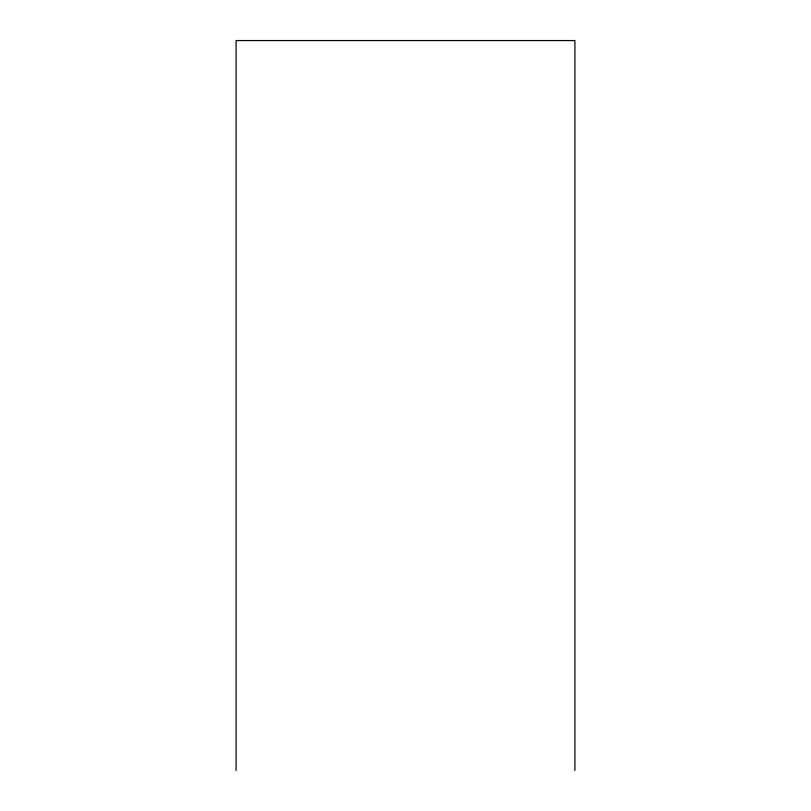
<?xml version="1.0" encoding="UTF-8"?>
<svg xmlns="http://www.w3.org/2000/svg" width="811" height="811" viewBox="0 0 811 811"><rect width="100%" height="100%" fill="white"/><g stroke="black" fill="none" stroke-linecap="round" stroke-linejoin="round"><path stroke-width="1.22" d="M574.908 770.45L574.908 40.55L236.092 40.55L236.092 770.45"/></g></svg>
